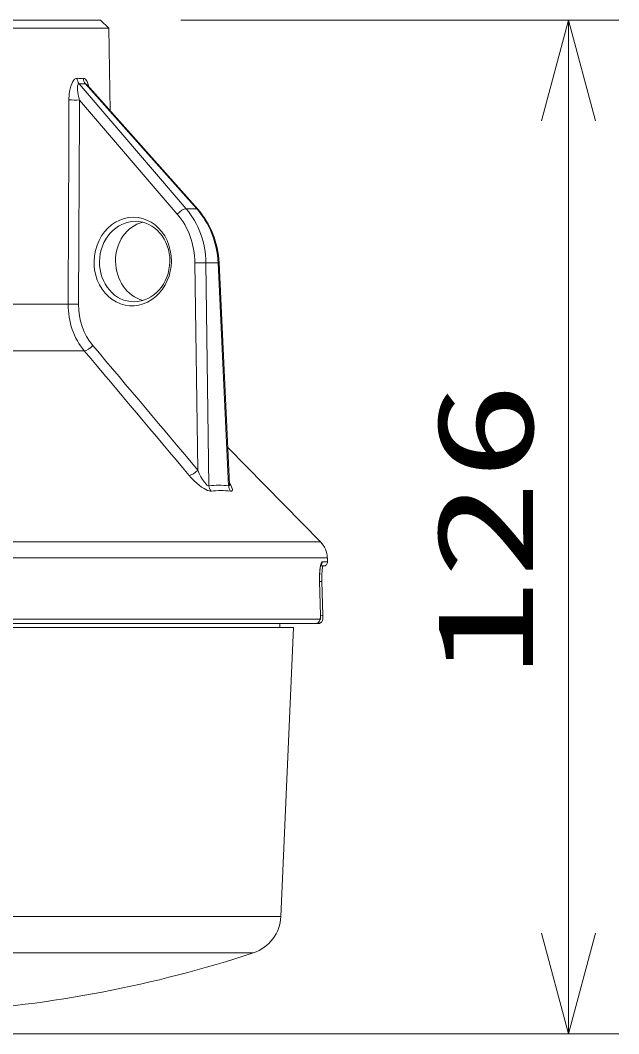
# Model space of a CAD drawing. Units: millimetres on the paper. Extents: x -62 to 65, y -59 to 59.
# Drawn here: x 21.61 to 36.5, y 11.05 to 36.26 of the extents above; entities that cross this region are included whole.
import ezdxf
from ezdxf.enums import TextEntityAlignment as Align

# ---------------------------------------------------------------- set-up
doc = ezdxf.new("R2010")
doc.units = ezdxf.units.MM
for name, color, linetype, lineweight in [('0-2_GAIKEI', 4, 'Continuous', 9), ('0-3_SUNPO', 7, 'Continuous', 9), ('0-4_0', 7, 'Continuous', 9)]:
    doc.layers.add(name, color=color, linetype=linetype, lineweight=lineweight)
doc.styles.add('ＭＳ ゴシック', font='')
doc.styles.get('ＭＳ ゴシック').set_extended_font_data('MS Gothic')

# ---------------------------------------------------------------- blocks, each defined once
blk = doc.blocks.new('_Open30')
at = {"layer": '0-4_0'}
blk.add_line((0, 0), (-1, 0), dxfattribs=at)
blk.add_lwpolyline([(-1, 0.2679), (0, 0), (-1, -0.2679)], dxfattribs=at)

msp = doc.modelspace()

# ---------------------------------------------------------------- linework, layer by layer
at = {"layer": '0-2_GAIKEI'}
for p, q in [((12.202, 36.056), (23.809, 36.056)), ((23.071, 34.674), (25.735, 31.568)), ((23.228, 34.674), (25.997, 31.568)), ((23.268, 34.649), (23.267, 34.65)), ((23.268, 34.649), (26.023, 31.56)), ((23.08, 34.272), (25.515, 31.433)), ((25.997, 31.568), (25.735, 31.568)), ((26.025, 25.071), (25.954, 30.223)), ((26.529, 30.223), (26.226, 30.223)), ((26.302, 24.679), (26.226, 30.223)), ((26.792, 24.679), (26.529, 30.223)), ((26.815, 24.717), (26.554, 30.226)), ((12.082, 29.196), (22.796, 29.196)), ((11.595, 28.034), (23.2, 28.034)), ((6.934, 23.288), (29.077, 23.288)), ((6.763, 22.889), (29.249, 22.889)), ((29.252, 22.789), (29.124, 22.789)), ((29.055, 22.306), (29.053, 22.306)), ((29.055, 22.306), (29.079, 21.455)), ((29.079, 21.455), (29.077, 21.455)), ((6.709, 21.359), (29.06, 21.359)), ((28.092, 13.972), (20.678, 13.972)), ((27.406, 13.066), (20.985, 13.066))]:
    msp.add_line(p, q, dxfattribs=at)
at = {"layer": '0-2_GAIKEI', "color": 7}
for p, q in [((12.409, 36.255), (23.602, 36.255)), ((23.602, 36.255), (23.809, 36.056)), ((23.809, 36.056), (23.845, 34.002)), ((26.772, 25.635), (29.077, 23.288)), ((29.152, 22.685), (29.082, 22.685)), ((29.249, 22.889), (29.252, 22.789)), ((29.115, 22.306), (29.14, 21.455)), ((6.809, 21.255), (28.962, 21.255)), ((29.026, 21.255), (28.962, 21.255)), ((7.606, 21.155), (28.406, 21.155)), ((28.092, 13.972), (28.406, 21.155))]:
    msp.add_line(p, q, dxfattribs=at)
at = {"layer": '0-2_GAIKEI'}
for points in [[(22.818, 34.276), (22.825, 34.415), (22.834, 34.483), (22.847, 34.551), (22.864, 34.614), (22.886, 34.675), (22.914, 34.73), (22.935, 34.761), (22.959, 34.787), (22.986, 34.804), (23.004, 34.81), (23.023, 34.812)], [(23.174, 34.812), (23.203, 34.806), (23.23, 34.788), (23.25, 34.763), (23.267, 34.734), (23.289, 34.685), (23.315, 34.597)], [(23.08, 34.272), (23.048, 34.402), (23.038, 34.466), (23.031, 34.527), (23.03, 34.595), (23.034, 34.625), (23.04, 34.646), (23.048, 34.662), (23.059, 34.671), (23.071, 34.674)], [(25.367, 30.259), (25.359, 30.136), (25.339, 30.014), (25.308, 29.895), (25.265, 29.781), (25.211, 29.673), (25.143, 29.566), (25.064, 29.469), (24.976, 29.383), (24.879, 29.309), (24.776, 29.249), (24.668, 29.203), (24.556, 29.173), (24.442, 29.157), (24.327, 29.158), (24.213, 29.174), (24.102, 29.205), (23.995, 29.251), (23.895, 29.312), (23.801, 29.386), (23.716, 29.472), (23.641, 29.57), (23.577, 29.677), (23.524, 29.793), (23.484, 29.915), (23.457, 30.042), (23.445, 30.15), (23.443, 30.259), (23.453, 30.396), (23.478, 30.531), (23.517, 30.661), (23.568, 30.78), (23.631, 30.892), (23.704, 30.994), (23.788, 31.086), (23.88, 31.166), (23.98, 31.233), (24.086, 31.286), (24.196, 31.324), (24.309, 31.348)], [(24.309, 31.348), (24.423, 31.355), (24.538, 31.348), (24.65, 31.324), (24.759, 31.286), (24.863, 31.233), (24.96, 31.166), (25.05, 31.086), (25.13, 30.994), (25.201, 30.892), (25.259, 30.78), (25.306, 30.661), (25.341, 30.531), (25.361, 30.396), (25.367, 30.259)], [(26.302, 24.679), (26.287, 24.679), (26.271, 24.686), (26.253, 24.698), (26.231, 24.718), (26.189, 24.769), (26.144, 24.835), (26.103, 24.906), (26.062, 24.988), (26.025, 25.071)], [(26.355, 24.546), (26.332, 24.546), (26.306, 24.551), (26.264, 24.565), (26.223, 24.585), (26.181, 24.608), (26.119, 24.648), (26.06, 24.693), (25.952, 24.787), (25.855, 24.887), (25.81, 24.938)], [(26.814, 24.742), (26.843, 24.696), (26.866, 24.651), (26.882, 24.609), (26.886, 24.59), (26.885, 24.572), (26.879, 24.558), (26.865, 24.548), (26.839, 24.546)], [(29.053, 22.306), (29.054, 22.452), (29.063, 22.588), (29.08, 22.701), (29.092, 22.744), (29.105, 22.774), (29.114, 22.785), (29.119, 22.788), (29.124, 22.789)], [(29.092, 22.719), (29.073, 22.644), (29.061, 22.541), (29.054, 22.383), (29.055, 22.306)], [(29.053, 22.306), (29.077, 21.455), (29.076, 21.413), (29.071, 21.378), (29.066, 21.364), (29.063, 21.36), (29.06, 21.359)], [(28.962, 21.255), (28.991, 21.26), (29.026, 21.277), (29.047, 21.299), (29.063, 21.328), (29.075, 21.374), (29.079, 21.439), (29.079, 21.455)], [(28.066, 21.255), (28.066, 21.255), (28.066, 21.255), (28.067, 21.254), (28.068, 21.25), (28.07, 21.216), (28.069, 21.157)]]:
    msp.add_lwpolyline(points, dxfattribs=at)
at = {"layer": '0-2_GAIKEI', "color": 7}
for points in [[(29.135, 22.685), (29.123, 22.596), (29.115, 22.446), (29.115, 22.306)], [(29.026, 21.255), (29.054, 21.259), (29.079, 21.27), (29.109, 21.297), (29.126, 21.329), (29.136, 21.369), (29.14, 21.433), (29.14, 21.455)]]:
    msp.add_lwpolyline(points, dxfattribs=at)
at = {"layer": '0-2_GAIKEI'}
for centre, radius, start, end in [((23.237, 34.809), 0.214, 179.3074, 219.2115), ((23.099, 36.111), 1.301, 266.6438, 273.3197), ((23.39, 34.816), 0.216, 181.1397, 221.2651), ((23.15, 36.064), 1.392, 266.7533, 273.2078), ((-6301.045, 58.766), 6323.911, 359.73209, 359.77811), ((23.002, 38.586), 4.314, 267.5524, 271.0307), ((-6236.08, 62.432), 6259.224, 359.69573, 359.74223), ((22.982, 33.624), 4.432, 267.6035, 270.9477), ((-5204.63, -4381.157), 6838.945, 40.11061, 40.14454), ((-3273.827, -2756.053), 4315.515, 40.12428, 40.17806), ((26.903, 24.72), 0.0873, 181.8689, 193.8051), ((26.521, 24.69), 0.22, 182.8222, 220.9535), ((26.547, 22.466), 2.227, 83.6751, 96.3201), ((26.597, 22.396), 2.164, 83.5824, 96.4106), ((27.002, 24.678), 0.209, 179.5166, 218.8944), ((29.023, 22.785), 0.101, 310.1857, 2.0654)]:
    msp.add_arc(centre, radius, start, end, dxfattribs=at)
at = {"layer": '0-2_GAIKEI', "color": 7}
for centre, radius, start, end in [((28.649, 22.868), 0.6, 2, 44.4838), ((29.152, 22.785), 0.1, 270, 2), ((27.093, 14.016), 1, 288.2616, 357.5), ((18.006, 41.555), 30, 273.406, 288.2616)]:
    msp.add_arc(centre, radius, start, end, dxfattribs=at)
at = {"layer": '0-2_GAIKEI'}
for centre, major_axis, ratio, start_param, end_param in [((23.351, 34.229), (0.126, -0.445), 0.201674, 2.747512, 3.101845), ((25.612, 31.426), (-0.152, -0.13), 0.364298, 3.518566, 5.064682), ((24.477, 30.154), (-0.129, -1.997), 0.873759, 1.662105, 2.412596), ((24.782, 30.154), (0.129, -1.997), 0.873759, 1.5493, 2.299792), ((25.874, 31.426), (-0.149, -0.133), 0.321118, 3.14167, 3.511987), ((24.785, 30.152), (0.137, -1.996), 0.884522, 1.546997, 2.290635), ((24.453, 30.256), (-0.065, -0.998), 0.873812, 3.198412, 4.769339), ((24.453, 30.255), (-0.065, -0.999), 0.873683, 1.627684, 3.198349), ((24.38, 30.161), (-0.129, -1.796), 0.873558, 1.668294, 2.418786), ((24.852, 30.255), (0.065, -0.999), 0.873681, 3.297136, 4.655581), ((24.453, 30.255), (-0.064, -0.998), 0.873846, 4.768294, 6.339303), ((24.852, 30.256), (0.064, -0.999), 0.873686, 4.656424, 5.979963), ((24.453, 30.256), (-0.064, -0.999), 0.873698, 0.056046, 1.626629), ((26.051, 30.216), (-0.2, -0.003), 0.047415, 3.648024, 5.217603), ((26.354, 30.216), (-0.2, -0.009), 0.013596, 2.635734, 3.141545), ((24.278, 29.227), (-0.129, -1.697), 0.869413, 4.796826, 5.555591), ((24.38, 29.219), (-0.142, -1.497), 0.880395, 4.813847, 5.571859), ((23.316, 28.174), (0.153, 0.129), 0.361866, 3.606614, 5.067437), ((25.928, 25.078), (0.153, 0.129), 0.361555, 3.587864, 5.067785), ((26.584, 25.119), (0.221, -0.439), 0.15942, 6.136466, 6.627123), ((29.015, 22.303), (0.1, 0.0029), 0.039968, 5.12482, 6.283185), ((29.04, 21.452), (0.1, 0.0029), 0.039953, 5.113171, 6.283184), ((28.962, 21.355), (0, 0.1), 0.978551, 3.141593, 4.747296), ((29.021, 21.463), (0.005, -0.207), 0.165223, 6.27942, 6.92327)]:
    msp.add_ellipse(centre, major_axis=major_axis, ratio=ratio, start_param=start_param, end_param=end_param, dxfattribs=at)
at = {"layer": '0-3_SUNPO'}
for p, q in [((25.602, 36.255), (36.502, 36.255)), ((35.252, 13.554), (35.252, 33.755)), ((16.622, 11.054), (36.502, 11.054))]:
    msp.add_line(p, q, dxfattribs=at)

# ---------------------------------------------------------------- block references
at = {"layer": '0-3_SUNPO', "xscale": 2.5, "yscale": 2.5}
for p, rotation in [((35.252, 36.255), 90), ((35.252, 11.054), 270)]:
    msp.add_blockref('_Open30', p, dxfattribs=dict(at, rotation=rotation))

# ---------------------------------------------------------------- texts
at = {"layer": '0-3_SUNPO', "style": 'ＭＳ ゴシック', "width": 1.5}
msp.add_text('126', height=2.405, rotation=90, dxfattribs=at).set_placement((35.09, 19.905), align=Align.BOTTOM_LEFT)

doc.saveas('drawing.dxf')
